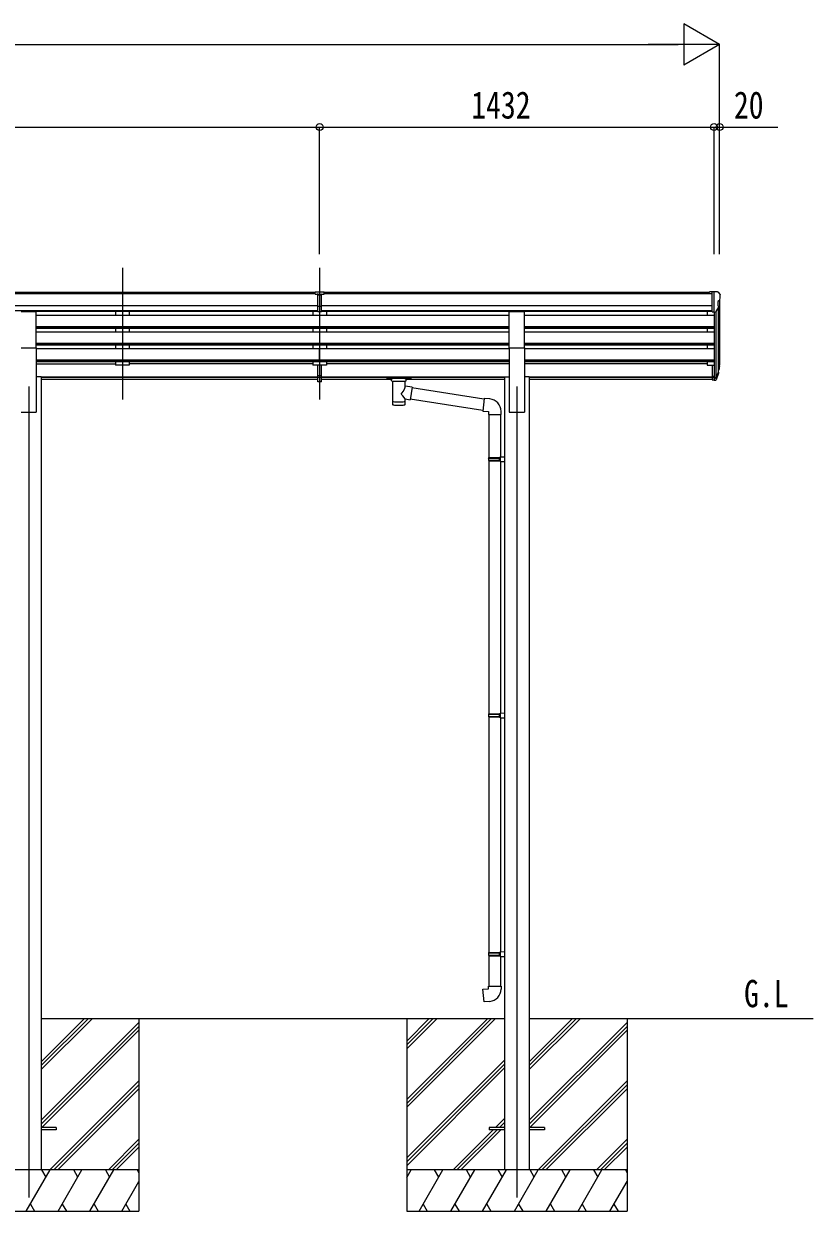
# Model space of a CAD drawing. Units: millimetres, scale not verified. Extents: x -12615 to 12615, y -8910 to 8910.
# Drawn here: x 327 to 3193, y -4915 to -605 of the extents above; entities that cross this region are included whole.
import ezdxf
from ezdxf.enums import TextEntityAlignment as Align

# ---------------------------------------------------------------- set-up
doc = ezdxf.new("R2010")
doc.units = ezdxf.units.MM
doc.header["$LTSCALE"] = 50
for name, color, linetype in [('0-2_USER1', 3, 'Continuous'), ('0-3_YKK_12', 2, 'Continuous'), ('0-4_YKK_13', 4, 'Continuous'), ('0-5_YKK_A1', 4, 'Continuous'), ('0-6_YKK_D', 6, 'Continuous')]:
    doc.layers.add(name, color=color, linetype=linetype)
doc.styles.add('ＭＳ ゴシック', font='')
doc.styles.get('ＭＳ ゴシック').set_extended_font_data('MS Gothic')

msp = doc.modelspace()

# ---------------------------------------------------------------- linework, layer by layer
at = {"layer": '0-3_YKK_12'}
for p, q in [((685.06, -1490.57), (685.06, -1968.09)), ((1401.06, -1490.57), (1401.06, -1968.09)), ((345.06, -1921.41), (345.06, -4865)), ((2117.06, -1921.41), (2117.06, -4865))]:
    msp.add_line(p, q, dxfattribs=at)
at = {"layer": '0-4_YKK_13'}
for p, q in [((1384.56, -1586.13), (1384.56, -1578.29)), ((1384.56, -1586.13), (1394.56, -1586.13)), ((1401.06, -1586.95), (1394.56, -1586.55)), ((1394.56, -1588.13), (1407.56, -1588.13)), ((1407.56, -1586.61), (1401.06, -1586.93)), ((1407.56, -1649.76), (1407.56, -1584.48)), ((2826.56, -1578.1), (2816.56, -1578.18)), ((2816.56, -1579.7), (2816.56, -1578.18)), ((2826.56, -1650.08), (2826.56, -1578.1)), ((2845.06, -1578.1), (2826.56, -1578.1)), ((2833.06, -1651.08), (2833.06, -1578.1)), ((2845.06, -1578.1), (2847.39, -1578.24)), ((2848.15, -1578.66), (2852.22, -1584.47)), ((2855.06, -1587.47), (2855.06, -1588.1)), ((1394.56, -1629.65), (1401.06, -1629.81)), ((1401.06, -1629.81), (1407.56, -1629.65)), ((2840.68, -1649.27), (2849.69, -1633.68)), ((2847.06, -1612.61), (2847.06, -1628.89)), ((2852.53, -1609.28), (2847.21, -1612.35)), ((317.56, -1648.73), (372.56, -1648.73)), ((372.56, -1780.52), (372.56, -1648.73)), ((1394.56, -1648.69), (1401.06, -1649.09)), ((1401.06, -1649.09), (1407.56, -1648.69)), ((2089.56, -1780.52), (2089.56, -1648.73)), ((2089.56, -1648.73), (2144.56, -1648.73)), ((2144.56, -1780.52), (2144.56, -1648.73)), ((2826.56, -1650.08), (2833.06, -1650.08)), ((2833.06, -1651.08), (2838.27, -1650.76)), ((317.56, -1780.52), (372.56, -1780.52)), ((2089.56, -1780.52), (2144.56, -1780.52)), ((1394.56, -1881.82), (1394.56, -1844.33)), ((1407.56, -1881.82), (1407.56, -1844.33)), ((2826.56, -1843.7), (2826.56, -1897.73)), ((2826.56, -1843.7), (2833.06, -1843.7)), ((2833.06, -1843.7), (2833.06, -1898.47)), ((1394.56, -1881.82), (1407.56, -1881.82)), ((1394.56, -1904.06), (1394.56, -1881.82)), ((1394.56, -1887.22), (1407.56, -1887.22)), ((1407.56, -1904.06), (1407.56, -1881.82)), ((1645.06, -1888.58), (1645.06, -1894.34)), ((1645.06, -1888.77), (1645.06, -1890.31)), ((1647.06, -1887.91), (1730.06, -1887.91)), ((1647.06, -1890.09), (1730.06, -1890.09)), ((1647.06, -1895), (1661.56, -1895)), ((1661.56, -1900.64), (1661.56, -1894.1)), ((1715.56, -1900.64), (1715.56, -1894.1)), ((1715.56, -1895), (1730.06, -1895)), ((1732.06, -1888.58), (1732.06, -1894.34)), ((2826.56, -1883.83), (2833.06, -1883.83)), ((2826.56, -1888.71), (2833.06, -1888.71)), ((2833.06, -1888.73), (2838.19, -1888.73)), ((2833.06, -1890.54), (2837.91, -1890.54)), ((2839.49, -1888.05), (2847.25, -1872.65)), ((2848.7, -1873.01), (2840.5, -1889.18)), ((2849.31, -1873.57), (2840.5, -1897.12)), ((2851.36, -1856.51), (2848.09, -1863.58)), ((2851.97, -1857.89), (2848.09, -1865.84)), ((2849.65, -1869.17), (2849.31, -1873.57)), ((1394.56, -1903), (1401.06, -1903.39)), ((1401.06, -1903.39), (1407.56, -1903)), ((1665.66, -1901.56), (1665.64, -1987)), ((1711.46, -1920.31), (1711.46, -1901.56)), ((1736.68, -1924.22), (1711.46, -1920.3)), ((1736.68, -1924.22), (1729.66, -1969.47)), ((1997.67, -1966.77), (1736.37, -1926.23)), ((2826.56, -1897.73), (2833.06, -1897.73)), ((2833.06, -1898.47), (2837.91, -1898.47)), ((1711.48, -1987), (1711.46, -1966.34)), ((1711.46, -1966.65), (1729.66, -1969.47)), ((1994, -2008.7), (1729.93, -1967.73)), ((2018.67, -1966.73), (1997.83, -1964.9)), ((2013.75, -2022.47), (2059.75, -2022.47)), ((2015.86, -2022.47), (2015.86, -2179.05)), ((2057.86, -2022.47), (2057.86, -2176.49)), ((2059.75, -2022.47), (2059.75, -2011.56)), ((2013.86, -2181.05), (2014.86, -2179.05)), ((2013.86, -2181.05), (2057.86, -2181.05)), ((2013.86, -2181.05), (2013.86, -2189.05)), ((2013.86, -2189.05), (2057.86, -2189.05)), ((2013.86, -2189.05), (2014.86, -2191.05)), ((2014.86, -2179.05), (2057.86, -2179.05)), ((2014.86, -2191.05), (2057.86, -2191.05)), ((2015.86, -2191.05), (2015.86, -3109)), ((2053.38, -2181.05), (2052.95, -2179.05)), ((2055.86, -2176.55), (2071.86, -2176.07)), ((2055.86, -2178.55), (2055.86, -2176.55)), ((2055.86, -2178.55), (2057.86, -2178.55)), ((2055.86, -2193.55), (2055.86, -2191.55)), ((2055.86, -2193.55), (2071.86, -2194.02)), ((2057.86, -2193.6), (2057.86, -3106.44)), ((2071.86, -2176.07), (2071.86, -2194.02)), ((2013.86, -3111), (2014.86, -3109)), ((2013.86, -3111), (2057.86, -3111)), ((2013.86, -3111), (2013.86, -3119)), ((2013.86, -3119), (2057.86, -3119)), ((2013.86, -3119), (2014.86, -3121)), ((2014.86, -3109), (2057.86, -3109)), ((2014.86, -3121), (2057.86, -3121)), ((2015.86, -3121), (2015.86, -3975.44)), ((2053.38, -3111), (2052.95, -3109)), ((2055.86, -3106.5), (2071.86, -3106.03)), ((2055.86, -3108.5), (2055.86, -3106.5)), ((2055.86, -3108.5), (2057.86, -3108.5)), ((2055.86, -3123.5), (2055.86, -3121.5)), ((2055.86, -3123.5), (2071.86, -3123.97)), ((2057.86, -3123.56), (2057.86, -3972.88)), ((2071.86, -3106.03), (2071.86, -3123.97)), ((2013.86, -3977.44), (2014.86, -3975.44)), ((2013.86, -3977.44), (2057.86, -3977.44)), ((2013.86, -3977.44), (2013.86, -3985.44)), ((2013.86, -3985.44), (2057.86, -3985.44)), ((2013.86, -3985.44), (2014.86, -3987.44)), ((2014.86, -3975.44), (2057.86, -3975.44)), ((2014.86, -3987.44), (2057.86, -3987.44)), ((2015.86, -3987.44), (2015.86, -4097.44)), ((2053.38, -3977.44), (2052.95, -3975.44)), ((2055.86, -3972.94), (2071.86, -3972.47)), ((2055.86, -3974.94), (2055.86, -3972.94)), ((2055.86, -3974.94), (2057.86, -3974.94)), ((2055.86, -3989.94), (2055.86, -3987.94)), ((2055.86, -3989.94), (2071.86, -3990.41)), ((2057.86, -3990), (2057.86, -4097.44)), ((2071.86, -3972.47), (2071.86, -3990.41)), ((2013.86, -4097.44), (2059.86, -4097.44)), ((2013.86, -4107.44), (2013.86, -4097.44)), ((2059.86, -4097.44), (2059.86, -4108.36)), ((445.06, -4610.5), (390.26, -4610.5)), ((445.06, -4610.5), (445.06, -4619.5)), ((2017.06, -4610.5), (2017.06, -4619.5)), ((2071.86, -4610.5), (2017.06, -4610.5)), ((2217.06, -4610.5), (2162.26, -4610.5)), ((2217.06, -4610.5), (2217.06, -4619.5)), ((445.06, -4619.5), (390.26, -4619.5)), ((2071.86, -4619.5), (2017.06, -4619.5)), ((2217.06, -4619.5), (2162.26, -4619.5))]:
    msp.add_line(p, q, dxfattribs=at)
for points in [[(1384.56, -1578.29), (1402.56, -1578.13), (1417.56, -1578.26)], [(1407.56, -1649.76), (1401.06, -1650.16), (1394.56, -1649.76), (1394.56, -1584.42)], [(1407.56, -1586.09), (1417.56, -1586), (1417.56, -1578.26)], [(1407.56, -1630.75), (1404.3, -1630.83), (1401.06, -1630.91), (1397.82, -1630.83), (1394.56, -1630.75)], [(1645.06, -1888.58), (1645.1, -1888.38), (1645.18, -1888.24), (1645.28, -1888.15), (1645.38, -1888.09), (1645.5, -1888.05), (1645.79, -1887.98), (1646.28, -1887.94), (1646.83, -1887.92), (1647.06, -1887.91)], [(1645.06, -1894.34), (1645.1, -1894.53), (1645.18, -1894.67), (1645.28, -1894.76), (1645.38, -1894.82), (1645.5, -1894.87), (1645.79, -1894.93), (1646.28, -1894.98), (1646.83, -1895), (1647.06, -1895)], [(1730.06, -1887.91), (1730.41, -1887.92), (1730.94, -1887.94), (1731.39, -1887.99), (1731.7, -1888.07), (1731.87, -1888.17), (1731.98, -1888.31), (1732.05, -1888.49), (1732.06, -1888.58)], [(1730.06, -1895), (1730.41, -1895), (1730.94, -1894.97), (1731.39, -1894.92), (1731.7, -1894.84), (1731.87, -1894.74), (1731.98, -1894.6), (1732.05, -1894.43), (1732.06, -1894.34)], [(1407.56, -1904.06), (1401.06, -1904.46), (1394.56, -1904.06)], [(1997.83, -1964.9), (1993.83, -2010.73), (2013.75, -2012.47), (2013.75, -2022.47)], [(2053.38, -2181.05), (2053.38, -2189.05), (2052.95, -2191.05)], [(2055.86, -2191.55), (2057.86, -2191.55), (2057.86, -2178.55)], [(2053.38, -3111), (2053.38, -3119), (2052.95, -3121)], [(2055.86, -3121.5), (2057.86, -3121.5), (2057.86, -3108.5)], [(2053.38, -3977.44), (2053.38, -3985.44), (2052.95, -3987.44)], [(2055.86, -3987.94), (2057.86, -3987.94), (2057.86, -3974.94)], [(2018.78, -4153.19), (1997.94, -4155.01), (1993.94, -4109.19), (2013.86, -4107.44)]]:
    msp.add_lwpolyline(points, dxfattribs=at)
for centre, radius, start, end in [((2847.33, -1579.24), 1, 35, 86.5), ((2852.06, -1587.47), 3, 0, 87), ((2653.06, -1588.1), 202, 355.05096, 0), ((2847.36, -1612.61), 0.3, 120, 180), ((2847.36, -1628.89), 0.3, 180, 265.2833), ((2847.09, -1632.18), 3, 330, 85.2833), ((2848.15, -1604.91), 6.18, 315.00103, 354.2965), ((2838.09, -1647.77), 3, 273.5, 330), ((2822.47, -1847.02), 30.41, 341.80266, 352.8448), ((2823.88, -1848.77), 29.53, 342.01856, 353.49194), ((2014.75, -2011.56), 45, 0, 85), ((2014.86, -4108.36), 45, 275, 0)]:
    msp.add_arc(centre, radius, start, end, dxfattribs=at)
for centre, major_axis, ratio, start_param, end_param in [((1425.63, -1588.44), (24.57, -1.51), 0.121868, 3.1422238, 3.1491027), ((2765.2, -1842.53), (-87.93, 4.42), 0.541684, 3.060334, 3.2172517), ((2764.41, -1849.21), (89.06, 1.43), 0.57596, 6.1985533, 6.3701348), ((1647.06, -1890.31), (2, 0), 0.109601, 1.5707963, 3.1415927), ((1688.56, -1894.1), (27, 0), 0.070066, 6.2831853, 9.424778), ((1730.06, -1890.31), (2, 0), 0.109601, 0, 1.5707963), ((2837.91, -1887.83), (3, 0), 0.90356, 4.712389, 5.7595865), ((2838.19, -1887.38), (1.5, 0), 0.90356, 4.712389, 5.7595865), ((2763.14, -1849.11), (88.05, 0), 0.90356, 5.9828017, 6.0168888), ((2848.35, -1869.17), (-1.3, 0), 0.90356, 2.9359903, 4.9130961), ((2762.43, -1852.98), (89.07, 0), 0.90356, 6.0316505, 6.077583), ((1688.56, -1900.56), (27.06, 0), 0.069685, 3.1415927, 6.2831853), ((1688.56, -1946.85), (-22.81, -26.62), 0.234429, 1.6855472, 3.1268519), ((1699.56, -1898.08), (16, 0), 0.361356, 6.2636979, 6.2831853), ((2837.91, -1895.76), (-3, 0), 0.90356, 1.5707963, 2.6179939), ((1688.56, -1974.56), (22.91, 0), 0.122865, 3.1415927, 6.2831853), ((1691.11, -1944.2), (20.32, -22.25), 0.045535, 0.0389954, 1.3075346), ((1688.56, -1987), (22.92, 0), 0.101955, 3.1415499, 6.2833984)]:
    msp.add_ellipse(centre, major_axis=major_axis, ratio=ratio, start_param=start_param, end_param=end_param, dxfattribs=at)
at = {"layer": '0-5_YKK_A1'}
for p, q in [((1384.56, -1579.7), (-3604.44, -1579.7)), ((1384.56, -1584.92), (-3604.44, -1584.92)), ((2816.56, -1579.7), (1417.56, -1579.7)), ((2826.56, -1584.92), (1417.56, -1584.92)), ((1394.56, -1628.45), (-3604.44, -1628.45)), ((2826.56, -1628.45), (1407.56, -1628.45)), ((2848.09, -1636.44), (2848.09, -1870.05)), ((2853.06, -1608.67), (2853.06, -1843.34)), ((1394.56, -1646.3), (-3604.44, -1646.3)), ((1394.56, -1649.65), (372.56, -1649.65)), ((660.06, -1649.55), (660.06, -1662.06)), ((710.06, -1649.55), (710.06, -1661.96)), ((1376.06, -1649.55), (1376.06, -1662.06)), ((1401.06, -1662.06), (1401.06, -1709.75)), ((2826.56, -1646.3), (1407.56, -1646.3)), ((2089.56, -1649.65), (1407.56, -1649.65)), ((1426.06, -1649.55), (1426.06, -1661.96)), ((2826.56, -1649.65), (2144.56, -1649.65)), ((2144.56, -1662.06), (2833.06, -1662.06)), ((2808.06, -1649.55), (2808.06, -1662.06)), ((2833.06, -1651.08), (2833.06, -1843.7)), ((2839.06, -1650.61), (2839.07, -1888.48)), ((660.06, -1709.75), (660.06, -1722.6)), ((710.06, -1709.75), (710.06, -1722.6)), ((1376.06, -1709.75), (1376.06, -1722.6)), ((1401.06, -1722.6), (1401.06, -1770.3)), ((1426.06, -1709.75), (1426.06, -1722.6)), ((2144.56, -1703.93), (2833.06, -1703.93)), ((2144.56, -1705.43), (2833.06, -1705.43)), ((2144.56, -1709.75), (2833.06, -1709.75)), ((2144.56, -1722.6), (2833.06, -1722.6)), ((2808.06, -1709.75), (2808.06, -1722.6)), ((2144.56, -1764.48), (2833.06, -1764.48)), ((2144.56, -1765.98), (2833.06, -1765.98)), ((372.56, -1780.52), (372.56, -2014.98)), ((660.06, -1770.3), (660.06, -1783.05)), ((710.06, -1770.3), (710.06, -1783.15)), ((1376.06, -1770.3), (1376.06, -1783.05)), ((1401.06, -1830.84), (1401.06, -1783.15)), ((1426.06, -1770.3), (1426.06, -1783.15)), ((2089.56, -1780.52), (2089.56, -2014.98)), ((2144.56, -1770.3), (2833.06, -1770.3)), ((2144.56, -1780.52), (2144.56, -2014.98)), ((2144.56, -1783.15), (2833.06, -1783.15)), ((2808.06, -1770.3), (2808.06, -1783.15)), ((372.56, -1839.39), (660.06, -1839.39)), ((660.06, -1830.84), (660.06, -1844.33)), ((710.06, -1844.33), (660.06, -1844.33)), ((710.06, -1830.84), (710.06, -1844.33)), ((1376.06, -1839.39), (710.06, -1839.39)), ((1376.06, -1830.84), (1376.06, -1844.33)), ((1426.06, -1844.33), (1376.06, -1844.33)), ((1426.06, -1830.84), (1426.06, -1844.33)), ((2089.56, -1839.39), (1426.06, -1839.39)), ((2144.56, -1825.03), (2833.06, -1825.03)), ((2144.56, -1826.53), (2833.06, -1826.53)), ((2144.56, -1830.84), (2833.06, -1830.84)), ((2808.06, -1839.39), (2144.56, -1839.39)), ((2808.06, -1830.84), (2808.06, -1844.33)), ((2808.06, -1844.33), (2826.56, -1844.33)), ((390.26, -1885.98), (372.56, -1885.98)), ((390.26, -1885.98), (390.26, -4765)), ((390.26, -1886.41), (1394.56, -1886.41)), ((390.26, -1887.8), (1394.56, -1887.8)), ((1394.56, -1895.49), (390.26, -1895.49)), ((1407.56, -1886.41), (2071.86, -1886.41)), ((1407.56, -1887.8), (2071.86, -1887.8)), ((1661.56, -1895.49), (1407.56, -1895.49)), ((2071.86, -1895.49), (1715.56, -1895.49)), ((2071.86, -1885.98), (2071.86, -4765)), ((2071.86, -1885.98), (2089.56, -1885.98)), ((2162.26, -1885.98), (2144.56, -1885.98)), ((2162.26, -1885.98), (2162.26, -4765)), ((2162.26, -1886.41), (2826.56, -1886.41)), ((2162.26, -1887.8), (2826.56, -1887.8)), ((2826.56, -1895.49), (2162.26, -1895.49)), ((317.56, -2014.98), (372.56, -2014.98)), ((2089.56, -2014.98), (2144.56, -2014.98)), ((390.26, -4215), (2071.86, -4215)), ((390.26, -4400.63), (575.89, -4215)), ((390.26, -4386.49), (561.75, -4215)), ((390.26, -4372.35), (547.61, -4215)), ((745.06, -4215), (745.06, -4915)), ((1717.06, -4215), (1717.06, -4915)), ((1717.06, -4509.18), (2011.24, -4215)), ((1717.06, -4523.32), (2025.38, -4215)), ((1717.06, -4537.46), (2039.52, -4215)), ((1717.06, -4325.33), (1827.39, -4215)), ((1717.06, -4311.19), (1813.25, -4215)), ((1717.06, -4297.05), (1799.11, -4215)), ((2162.26, -4215), (3193.06, -4215)), ((2162.26, -4400.63), (2347.89, -4215)), ((2162.26, -4386.49), (2333.75, -4215)), ((2162.26, -4372.35), (2319.61, -4215)), ((2517.06, -4215), (2517.06, -4915)), ((390.26, -4584.48), (745.06, -4229.68)), ((390.26, -4598.62), (745.06, -4243.82)), ((392.52, -4610.5), (745.06, -4257.96)), ((2162.26, -4584.48), (2517.06, -4229.68)), ((2162.26, -4598.62), (2517.06, -4243.82)), ((2164.52, -4610.5), (2517.06, -4257.96)), ((1717.06, -4721.31), (2071.86, -4366.51)), ((1717.06, -4735.45), (2071.86, -4380.65)), ((1717.06, -4749.59), (2071.86, -4394.79)), ((421.87, -4765), (745.06, -4441.81)), ((436.01, -4765), (745.06, -4455.95)), ((450.15, -4765), (745.06, -4470.09)), ((2193.87, -4765), (2517.06, -4441.81)), ((2208.01, -4765), (2517.06, -4455.95)), ((2222.15, -4765), (2517.06, -4470.09)), ((2040, -4610.5), (2071.86, -4578.64)), ((2054.14, -4610.5), (2071.86, -4592.78)), ((2068.29, -4610.5), (2071.86, -4606.93)), ((634, -4765), (745.06, -4653.94)), ((1885.5, -4765), (2031, -4619.5)), ((1899.64, -4765), (2045.14, -4619.5)), ((1913.79, -4765), (2059.29, -4619.5)), ((2406, -4765), (2517.06, -4653.94)), ((648.14, -4765), (745.06, -4668.08)), ((662.29, -4765), (745.06, -4682.23)), ((2420.14, -4765), (2517.06, -4668.08)), ((2434.29, -4765), (2517.06, -4682.23)), ((745.06, -4765), (-54.94, -4765)), ((336.22, -4915), (422.82, -4765)), ((407.82, -4790.98), (392.82, -4765)), ((451.69, -4915), (538.29, -4765)), ((523.29, -4790.98), (508.29, -4765)), ((567.16, -4915), (653.76, -4765)), ((623.76, -4765), (638.76, -4790.98)), ((739.23, -4765), (745.06, -4775.1)), ((2517.06, -4765), (1717.06, -4765)), ((1717.06, -4792.5), (1732.94, -4765)), ((1761.81, -4915), (1848.41, -4765)), ((1833.41, -4790.98), (1818.41, -4765)), ((1877.28, -4915), (1963.88, -4765)), ((1948.88, -4790.98), (1933.88, -4765)), ((1992.75, -4915), (2079.35, -4765)), ((2064.35, -4790.98), (2049.35, -4765)), ((2108.22, -4915), (2194.82, -4765)), ((2179.82, -4790.98), (2164.82, -4765)), ((2223.69, -4915), (2310.29, -4765)), ((2295.29, -4790.98), (2280.29, -4765)), ((2339.16, -4915), (2425.76, -4765)), ((2395.76, -4765), (2410.76, -4790.98)), ((2511.23, -4765), (2517.06, -4775.1)), ((682.63, -4915), (745.06, -4806.86)), ((2454.63, -4915), (2517.06, -4806.86)), ((351.22, -4889.02), (366.21, -4915)), ((466.69, -4889.02), (481.68, -4915)), ((582.16, -4889.02), (597.15, -4915)), ((697.62, -4889.02), (712.62, -4915)), ((1776.8, -4889.02), (1791.8, -4915)), ((1892.28, -4889.02), (1907.27, -4915)), ((2007.75, -4889.02), (2022.75, -4915)), ((2123.22, -4889.02), (2138.21, -4915)), ((2238.69, -4889.02), (2253.68, -4915)), ((2354.16, -4889.02), (2369.15, -4915)), ((2469.63, -4889.02), (2484.62, -4915)), ((-54.94, -4915), (745.06, -4915)), ((1717.06, -4915), (2517.06, -4915))]:
    msp.add_line(p, q, dxfattribs=at)
for points in [[(372.56, -1662.06), (1401.06, -1662.06), (2089.56, -1662.06)], [(372.56, -1703.93), (1401.06, -1703.93), (2089.56, -1703.93)], [(372.56, -1705.43), (1401.06, -1705.43), (2089.56, -1705.43)], [(372.56, -1709.75), (1401.06, -1709.75), (2089.56, -1709.75)], [(372.56, -1722.6), (1401.06, -1722.6), (2089.56, -1722.6)], [(372.56, -1764.48), (1401.06, -1764.48), (2089.56, -1764.48)], [(372.56, -1765.98), (1401.06, -1765.98), (2089.56, -1765.98)], [(372.56, -1770.3), (1401.06, -1770.3), (2089.56, -1770.3)], [(372.56, -1783.15), (1401.06, -1783.15), (2089.56, -1783.15)], [(372.56, -1825.03), (1401.06, -1825.03), (2089.56, -1825.03)], [(372.56, -1826.53), (1401.06, -1826.53), (2089.56, -1826.53)], [(372.56, -1830.84), (1401.06, -1830.84), (2089.56, -1830.84)]]:
    msp.add_lwpolyline(points, dxfattribs=at)
at = {"layer": '0-6_YKK_D'}
for p, q in [((2853.06, -679.7), (2723.16, -604.7)), ((2723.16, -604.7), (2723.16, -754.7)), ((-3480.94, -679.7), (2703.06, -679.7)), ((2853.06, -679.7), (2593.25, -679.7)), ((2853.06, -679.7), (2723.16, -754.7)), ((2853.06, -1440.57), (2853.06, -678.7)), ((-3610.94, -979.7), (1401.06, -979.7)), ((1401.06, -1440.57), (1401.06, -978.7)), ((1401.06, -1440.57), (1401.06, -978.7)), ((1401.06, -979.7), (2833.06, -979.7)), ((2833.06, -1440.57), (2833.06, -978.7)), ((2833.06, -1440.57), (2833.06, -978.7)), ((2853.06, -1440.57), (2853.06, -978.7))]:
    msp.add_line(p, q, dxfattribs=at)
msp.add_lwpolyline([(2833.06, -979.7), (2853.06, -979.7), (3064.46, -979.7)], dxfattribs=at)
for centre in [(1401.06, -979.7), (1401.06, -979.7), (2833.06, -979.7), (2833.06, -979.7), (2853.06, -979.7)]:
    msp.add_circle(centre, 12.75, dxfattribs=at)

# ---------------------------------------------------------------- texts
at = {"layer": '0-2_USER1', "style": 'ＭＳ ゴシック', "width": 0.8}
msp.add_text('G.L', height=98.97, dxfattribs=at).set_placement((2942, -4204), align=Align.BOTTOM_LEFT)
at = {"layer": '0-6_YKK_D', "style": 'ＭＳ ゴシック', "width": 0.8}
for s, p in [('1432', (1951.46, -978.7)), ('20', (2905.06, -978.7))]:
    msp.add_text(s, height=98.97, dxfattribs=at).set_placement(p, align=Align.BOTTOM_LEFT)

doc.saveas('drawing.dxf')
